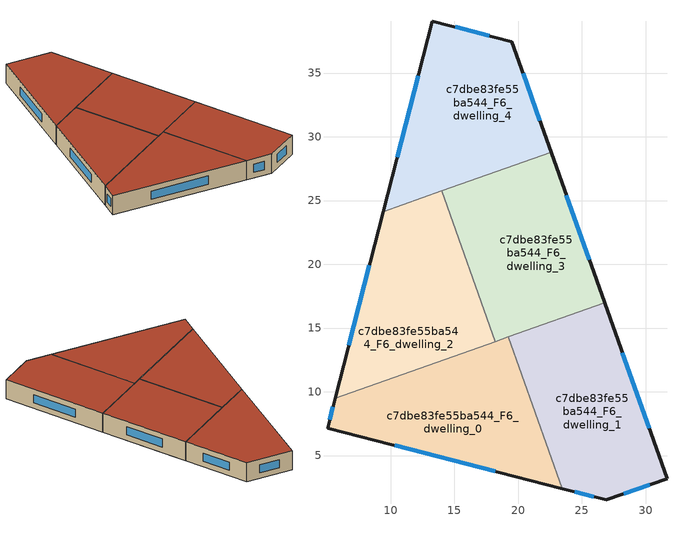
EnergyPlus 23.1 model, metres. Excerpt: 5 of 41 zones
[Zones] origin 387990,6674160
c7dbe83fe55ba544_F6_dwelling_0
 floor to c7dbe83fe55ba544_F5_dwelling_3 (EU_floor_Construction): 19.79,12.78 23.48,2.4 5.05,7.16 5.16,7.58 z18
 floor adiabatic (EU_floor_Construction): 19.25,14.31 19.79,12.78 5.16,7.58 5.65,9.48 z18
 wall outside (EU_wall_Construction): 5.65,9.48 5.05,7.16 23.48,2.4 z18:21
 wall to c7dbe83fe55ba544_F6_dwelling_1 (EU_wall_Construction): 23.48,2.4 19.25,14.31 z18:21
 wall to c7dbe83fe55ba544_F6_dwelling_2 (EU_wall_Construction): 18.21,13.94 5.65,9.48 z18:21
 wall to c7dbe83fe55ba544_F6_dwelling_3 (EU_wall_Construction): 19.25,14.31 18.21,13.94 z18:21
 window (EU_Window_Construction): 5.48,8.82 5.22,7.82 / 10.31,5.8 18.21,3.76 z18.86:20.14
 roof outside (EU_roof_Construction): 23.48,2.4 19.25,14.31 5.65,9.48 5.05,7.16 z21
c7dbe83fe55ba544_F6_dwelling_1
 floor to c7dbe83fe55ba544_F5_dwelling_0 (EU_floor_Construction): 27.35,15.38 31.68,3.18 26.92,1.52 24.04,2.26 20.27,12.87 z18
 floor to c7dbe83fe55ba544_F5_dwelling_1 (EU_floor_Construction): 26.78,16.99 27.35,15.38 20.27,12.87 19.7,14.47 z18
 floor to c7dbe83fe55ba544_F5_dwelling_3 (EU_floor_Construction): 20.25,12.94 24.04,2.26 23.48,2.4 19.79,12.78 z18
 floor to c7dbe83fe55ba544_F5_dwelling_4 (EU_floor_Construction): 19.7,14.47 20.25,12.94 19.79,12.78 19.25,14.31 z18
 wall outside (EU_wall_Construction): 23.48,2.4 26.92,1.52 31.68,3.18 26.78,16.99 z18:21
 wall to c7dbe83fe55ba544_F6_dwelling_3 (EU_wall_Construction): 26.78,16.99 19.25,14.31 z18:21
 window (EU_Window_Construction): 30.28,7.12 28.18,13.04 / 28.28,1.99 30.32,2.7 / 24.46,2.15 25.94,1.77 z18.86:20.14
 roof outside (EU_roof_Construction): 31.68,3.18 26.78,16.99 19.25,14.31 23.48,2.4 26.92,1.52 z21
c7dbe83fe55ba544_F6_dwelling_2
 floor to c7dbe83fe55ba544_F5_dwelling_4 (EU_floor_Construction): 16.42,18.96 18.21,13.94 5.65,9.48 7.25,15.7 z18
 floor to c7dbe83fe55ba544_F5_dwelling_5 (EU_floor_Construction): 14.01,25.75 16.42,18.96 7.25,15.7 9.42,24.12 z18
 wall outside (EU_wall_Construction): 9.42,24.12 5.65,9.48 z18:21
 wall to c7dbe83fe55ba544_F6_dwelling_3 (EU_wall_Construction): 18.21,13.94 14.01,25.75 z18:21
 wall to c7dbe83fe55ba544_F6_dwelling_4 (EU_wall_Construction): 14.01,25.75 9.42,24.12 z18:21
 window (EU_Window_Construction): 8.34,19.94 6.72,13.67 z18.86:20.14
 roof outside (EU_roof_Construction): 18.21,13.94 14.01,25.75 9.42,24.12 5.65,9.48 z21
c7dbe83fe55ba544_F6_dwelling_3
 floor to c7dbe83fe55ba544_F5_dwelling_1 (EU_floor_Construction): 23.12,27.3 26.78,16.99 19.7,14.47 16.04,24.79 z18
 floor to c7dbe83fe55ba544_F5_dwelling_2 (EU_floor_Construction): 22.59,28.8 23.12,27.3 16.04,24.79 15.51,26.28 z18
 floor to c7dbe83fe55ba544_F5_dwelling_4 (EU_floor_Construction): 17.92,19.49 19.7,14.47 18.21,13.94 16.42,18.96 z18
 floor to c7dbe83fe55ba544_F5_dwelling_5 (EU_floor_Construction): 15.51,26.28 17.92,19.49 16.42,18.96 14.01,25.75 z18
 wall outside (EU_wall_Construction): 26.78,16.99 22.59,28.8 z18:21
 wall to c7dbe83fe55ba544_F6_dwelling_4 (EU_wall_Construction): 22.59,28.8 14.01,25.75 z18:21
 window (EU_Window_Construction): 25.58,20.36 23.79,25.42 z18.86:20.14
 roof outside (EU_roof_Construction): 26.78,16.99 22.59,28.8 14.01,25.75 18.21,13.94 z21
c7dbe83fe55ba544_F6_dwelling_4
 floor to c7dbe83fe55ba544_F5_dwelling_2 (EU_floor_Construction): 19.51,37.47 22.59,28.8 15.51,26.28 12.3,35.31 13.27,39.08 z18
 floor to c7dbe83fe55ba544_F5_dwelling_5 (EU_floor_Construction): 12.3,35.31 15.51,26.28 9.42,24.12 z18
 wall outside (EU_wall_Construction): 22.59,28.8 19.51,37.47 13.27,39.08 9.42,24.12 z18:21
 window (EU_Window_Construction): 17.73,37.93 15.05,38.62 / 21.71,31.28 20.39,34.99 / 12.17,34.81 10.52,28.4 z18.86:20.14
 roof outside (EU_roof_Construction): 22.59,28.8 19.51,37.47 13.27,39.08 9.42,24.12 z21
[Building]
EU S2 Campaign: North Axis=0; Terrain=City; Solar Distribution=FullExterior
[Site:Location]
Helsinki-Vantaa.AP: Latitude=60.317; Longitude=24.963; Time Zone=2; Elevation=54.6
[SizingPeriod:WeatherFileDays]
AnnualSizingPeriod: Begin Month=1; Begin Day of Month=1; End Month=12; End Day of Month=31; Day of Week for Start Day=Monday; Use Weather File Daylight Saving Period=No; Use Weather File Rain and Snow Indicators=No
[MATERIAL]
EU_InternalMass_Material: Roughness=MediumRough; Thickness=0.1; Conductivity=1; Density=1800; Specific Heat=900; Thermal Absorptance=0.9; Solar Absorptance=0.7; Visible Absorptance=0.7
[MATERIAL:NOMASS] Roughness=MediumRough; Thermal Absorptance=0.9; Solar Absorptance=0.7; Visible Absorptance=0.7
Name | Thermal Resistance
EU_wall_NoMass | 5.91765
EU_roof_NoMass | 11.1778
EU_floor_NoMass | 6.2875
[WINDOWMATERIAL:SIMPLEGLAZINGSYSTEM]
EU_Window_SimpleGlazing: UFactor=0.994035; Solar Heat Gain Coefficient=0.7; Visible Transmittance=0.7
[CONSTRUCTION]
EU_wall_Construction: EU_wall_NoMass
EU_roof_Construction: EU_roof_NoMass
EU_floor_Construction: EU_floor_NoMass
EU_Window_Construction: EU_Window_SimpleGlazing
EU_InternalMass_Construction: EU_InternalMass_Material
[ZONE] Type=1; Multiplier=1; Ceiling Height=autocalculate; Floor Area=autocalculate; Part of Total Floor Area=Yes
Name | Volume
c7dbe83fe55ba544_F6_dwelling_0 | 342.149
c7dbe83fe55ba544_F6_dwelling_1 | 342.137
c7dbe83fe55ba544_F6_dwelling_2 | 342.153
c7dbe83fe55ba544_F6_dwelling_3 | 342.157
c7dbe83fe55ba544_F6_dwelling_4 | 342.151
[INTERNALMASS] Construction=EU_InternalMass_Construction
Name | Zone or ZoneList | Surface Area
c7dbe83fe55ba544_F6_dwelling_0_EU_InternalMass | c7dbe83fe55ba544_F6_dwelling_0 | 114.047
c7dbe83fe55ba544_F6_dwelling_1_EU_InternalMass | c7dbe83fe55ba544_F6_dwelling_1 | 114.047
c7dbe83fe55ba544_F6_dwelling_2_EU_InternalMass | c7dbe83fe55ba544_F6_dwelling_2 | 114.05
c7dbe83fe55ba544_F6_dwelling_3_EU_InternalMass | c7dbe83fe55ba544_F6_dwelling_3 | 114.055
c7dbe83fe55ba544_F6_dwelling_4_EU_InternalMass | c7dbe83fe55ba544_F6_dwelling_4 | 114.05
[OTHEREQUIPMENT] Fuel Type=Electricity; Design Level Calculation Method=Watts/Area; Power per Zone Floor Area=1; Fraction Latent=0; Fraction Radiant=0; Fraction Lost=0; Carbon Dioxide Generation Rate=0; EndUse Subcategory=EU_Step8_InternalGains
Name | Zone or ZoneList or Space or SpaceList | Schedule
EU_Step8_InternalGain_c7dbe83fe55ba544_F6_dwelling_0_f000 | c7dbe83fe55ba544_F6_dwelling_0 | EU_Step8_GainSchedule_c7dbe83fe55ba544_F6_dwelling_0_f000
EU_Step8_InternalGain_c7dbe83fe55ba544_F6_dwelling_1_f000 | c7dbe83fe55ba544_F6_dwelling_1 | EU_Step8_GainSchedule_c7dbe83fe55ba544_F6_dwelling_1_f000
EU_Step8_InternalGain_c7dbe83fe55ba544_F6_dwelling_2_f000 | c7dbe83fe55ba544_F6_dwelling_2 | EU_Step8_GainSchedule_c7dbe83fe55ba544_F6_dwelling_2_f000
EU_Step8_InternalGain_c7dbe83fe55ba544_F6_dwelling_3_f000 | c7dbe83fe55ba544_F6_dwelling_3 | EU_Step8_GainSchedule_c7dbe83fe55ba544_F6_dwelling_3_f000
EU_Step8_InternalGain_c7dbe83fe55ba544_F6_dwelling_4_f000 | c7dbe83fe55ba544_F6_dwelling_4 | EU_Step8_GainSchedule_c7dbe83fe55ba544_F6_dwelling_4_f000
[ZONEVENTILATION:DESIGNFLOWRATE] Schedule=EU_AlwaysOn; Design Flow Rate Calculation Method=AirChanges/Hour; Air Changes per Hour=0.596421; Ventilation Type=Natural; Fan Pressure Rise=0; Fan Total Efficiency=1; Constant Term Coefficient=1; Temperature Term Coefficient=0; Velocity Term Coefficient=0; Velocity Squared Term Coefficient=0; Minimum Indoor Temperature=-100; Maximum Indoor Temperature=100; Delta Temperature=-100; Minimum Outdoor Temperature=-100; Maximum Outdoor Temperature=100; Maximum Wind Speed=40
Name | Zone or ZoneList or Space or SpaceList
EU_ConstantAir_c7dbe83fe55ba544_F6_dwelling_0 | c7dbe83fe55ba544_F6_dwelling_0
EU_ConstantAir_c7dbe83fe55ba544_F6_dwelling_1 | c7dbe83fe55ba544_F6_dwelling_1
EU_ConstantAir_c7dbe83fe55ba544_F6_dwelling_2 | c7dbe83fe55ba544_F6_dwelling_2
EU_ConstantAir_c7dbe83fe55ba544_F6_dwelling_3 | c7dbe83fe55ba544_F6_dwelling_3
EU_ConstantAir_c7dbe83fe55ba544_F6_dwelling_4 | c7dbe83fe55ba544_F6_dwelling_4
[HVACTEMPLATE:THERMOSTAT] Constant Heating Setpoint=20; Constant Cooling Setpoint=50
EU_HeatOnly_c7dbe83fe55ba544_F0_dwelling_0; EU_HeatOnly_c7dbe83fe55ba544_F0_dwelling_1; EU_HeatOnly_c7dbe83fe55ba544_F0_dwelling_2; EU_HeatOnly_c7dbe83fe55ba544_F0_dwelling_3; EU_HeatOnly_c7dbe83fe55ba544_F0_dwelling_4; EU_HeatOnly_c7dbe83fe55ba544_F0_dwelling_5; EU_HeatOnly_c7dbe83fe55ba544_F1_dwelling_0; EU_HeatOnly_c7dbe83fe55ba544_F1_dwelling_1; EU_HeatOnly_c7dbe83fe55ba544_F1_dwelling_2; EU_HeatOnly_c7dbe83fe55ba544_F1_dwelling_3; EU_HeatOnly_c7dbe83fe55ba544_F1_dwelling_4; EU_HeatOnly_c7dbe83fe55ba544_F1_dwelling_5; EU_HeatOnly_c7dbe83fe55ba544_F2_dwelling_0; EU_HeatOnly_c7dbe83fe55ba544_F2_dwelling_1; EU_HeatOnly_c7dbe83fe55ba544_F2_dwelling_2; EU_HeatOnly_c7dbe83fe55ba544_F2_dwelling_3; EU_HeatOnly_c7dbe83fe55ba544_F2_dwelling_4; EU_HeatOnly_c7dbe83fe55ba544_F2_dwelling_5; EU_HeatOnly_c7dbe83fe55ba544_F3_dwelling_0; EU_HeatOnly_c7dbe83fe55ba544_F3_dwelling_1; EU_HeatOnly_c7dbe83fe55ba544_F3_dwelling_2; EU_HeatOnly_c7dbe83fe55ba544_F3_dwelling_3; EU_HeatOnly_c7dbe83fe55ba544_F3_dwelling_4; EU_HeatOnly_c7dbe83fe55ba544_F3_dwelling_5; EU_HeatOnly_c7dbe83fe55ba544_F4_dwelling_0; EU_HeatOnly_c7dbe83fe55ba544_F4_dwelling_1; EU_HeatOnly_c7dbe83fe55ba544_F4_dwelling_2; EU_HeatOnly_c7dbe83fe55ba544_F4_dwelling_3; EU_HeatOnly_c7dbe83fe55ba544_F4_dwelling_4; EU_HeatOnly_c7dbe83fe55ba544_F4_dwelling_5; EU_HeatOnly_c7dbe83fe55ba544_F5_dwelling_0; EU_HeatOnly_c7dbe83fe55ba544_F5_dwelling_1; EU_HeatOnly_c7dbe83fe55ba544_F5_dwelling_2; EU_HeatOnly_c7dbe83fe55ba544_F5_dwelling_3; EU_HeatOnly_c7dbe83fe55ba544_F5_dwelling_4; EU_HeatOnly_c7dbe83fe55ba544_F5_dwelling_5; EU_HeatOnly_c7dbe83fe55ba544_F6_dwelling_0; EU_HeatOnly_c7dbe83fe55ba544_F6_dwelling_1; EU_HeatOnly_c7dbe83fe55ba544_F6_dwelling_2; EU_HeatOnly_c7dbe83fe55ba544_F6_dwelling_3; EU_HeatOnly_c7dbe83fe55ba544_F6_dwelling_4
[HVACTEMPLATE:ZONE:IDEALLOADSAIRSYSTEM] System Availability Schedule=EU_AlwaysOn; Maximum Heating Supply Air Temperature=50; Minimum Cooling Supply Air Temperature=13; Maximum Heating Supply Air Humidity Ratio=0.0156; Minimum Cooling Supply Air Humidity Ratio=0.0077; Heating Limit=NoLimit; Cooling Limit=NoLimit; Heating Availability Schedule=EU_AlwaysOn; Cooling Availability Schedule=EU_CoolingOff; Dehumidification Control Type=ConstantSensibleHeatRatio; Cooling Sensible Heat Ratio=0.7; Dehumidification Setpoint=60; Humidification Control Type=None; Humidification Setpoint=30; Outdoor Air Method=None; Outdoor Air Flow Rate per Person=0.00944; Outdoor Air Flow Rate per Zone Floor Area=0; Outdoor Air Flow Rate per Zone=0; Demand Controlled Ventilation Type=None; Outdoor Air Economizer Type=NoEconomizer; Heat Recovery Type=None; Sensible Heat Recovery Effectiveness=0.7; Latent Heat Recovery Effectiveness=0.65
Name | Template Thermostat
c7dbe83fe55ba544_F6_dwelling_0 | EU_HeatOnly_c7dbe83fe55ba544_F6_dwelling_0
c7dbe83fe55ba544_F6_dwelling_1 | EU_HeatOnly_c7dbe83fe55ba544_F6_dwelling_1
c7dbe83fe55ba544_F6_dwelling_2 | EU_HeatOnly_c7dbe83fe55ba544_F6_dwelling_2
c7dbe83fe55ba544_F6_dwelling_3 | EU_HeatOnly_c7dbe83fe55ba544_F6_dwelling_3
c7dbe83fe55ba544_F6_dwelling_4 | EU_HeatOnly_c7dbe83fe55ba544_F6_dwelling_4
[SIZING:ZONE] Zone Cooling Design Supply Air Temperature Input Method=SupplyAirTemperature; Zone Cooling Design Supply Air Temperature=13; Zone Heating Design Supply Air Temperature Input Method=SupplyAirTemperature; Zone Heating Design Supply Air Temperature=50; Zone Cooling Design Supply Air Humidity Ratio=0.008; Zone Heating Design Supply Air Humidity Ratio=0.008; Cooling Design Air Flow Method=DesignDay; Cooling Design Air Flow Rate=0; Cooling Minimum Air Flow per Zone Floor Area=0.000762; Cooling Minimum Air Flow=0; Cooling Minimum Air Flow Fraction=0.2; Heating Design Air Flow Method=DesignDay; Heating Design Air Flow Rate=0; Heating Maximum Air Flow per Zone Floor Area=0.002032; Heating Maximum Air Flow=0.141576; Heating Maximum Air Flow Fraction=0.3; Account for Dedicated Outdoor Air System=No; Dedicated Outdoor Air System Control Strategy=NeutralSupplyAir; Dedicated Outdoor Air Low Setpoint Temperature for Design=autosize; Dedicated Outdoor Air High Setpoint Temperature for Design=autosize; Zone Load Sizing Method=Sensible Load Only No Latent Load; Zone Latent Cooling Design Supply Air Humidity Ratio Input Method=HumidityRatioDifference; Zone Cooling Design Supply Air Humidity Ratio Difference=0.005; Zone Latent Heating Design Supply Air Humidity Ratio Input Method=HumidityRatioDifference; Zone Humidification Design Supply Air Humidity Ratio Difference=0.005
c7dbe83fe55ba544_F6_dwelling_0; c7dbe83fe55ba544_F6_dwelling_1; c7dbe83fe55ba544_F6_dwelling_2; c7dbe83fe55ba544_F6_dwelling_3; c7dbe83fe55ba544_F6_dwelling_4
[SCHEDULE:CONSTANT]
Name | Hourly Value
EU_AlwaysOn | 1
EU_CoolingOff | 0
[SCHEDULE:FILE] Column Number=1; Rows to Skip at Top=0; Number of Hours of Data=8760; Column Separator=Comma; Interpolate to Timestep=No; Minutes per Item=60; Adjust Schedule for Daylight Savings=Yes
Name | File
EU_Step8_GainSchedule_c7dbe83fe55ba544_F6_dwelling_0_f000 | ../../schedules/c7dbe83fe55ba544/c7dbe83fe55ba544_F6_dwelling_0_f000_gain.csv
EU_Step8_GainSchedule_c7dbe83fe55ba544_F6_dwelling_1_f000 | ../../schedules/c7dbe83fe55ba544/c7dbe83fe55ba544_F6_dwelling_1_f000_gain.csv
EU_Step8_GainSchedule_c7dbe83fe55ba544_F6_dwelling_2_f000 | ../../schedules/c7dbe83fe55ba544/c7dbe83fe55ba544_F6_dwelling_2_f000_gain.csv
EU_Step8_GainSchedule_c7dbe83fe55ba544_F6_dwelling_3_f000 | ../../schedules/c7dbe83fe55ba544/c7dbe83fe55ba544_F6_dwelling_3_f000_gain.csv
EU_Step8_GainSchedule_c7dbe83fe55ba544_F6_dwelling_4_f000 | ../../schedules/c7dbe83fe55ba544/c7dbe83fe55ba544_F6_dwelling_4_f000_gain.csv
